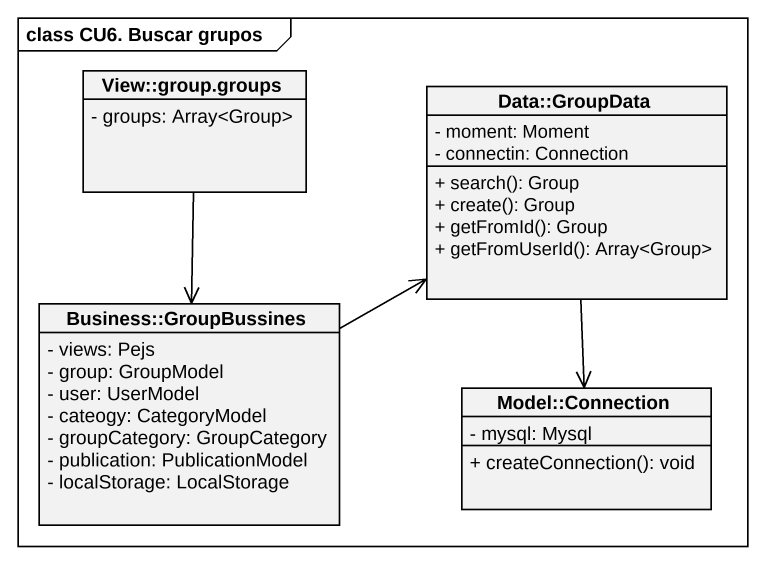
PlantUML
@startuml
mainframe class CU6. Buscar grupos
hide circle
hide empty members
skinparam classAttributeIconSize 0
class "View::group.groups" as View_group_groups {
  - groups: Array<Group>
}
class "Data::GroupData" as Data_GroupData {
  - moment: Moment
  - connectin: Connection
  + search(): Group
  + create(): Group
  + getFromId(): Group
  + getFromUserId(): Array<Group>
}
class "Business::GroupBussines" as Business_GroupBussines {
  - views: Pejs
  - group: GroupModel
  - user: UserModel
  - cateogy: CategoryModel
  - groupCategory: GroupCategory
  - publication: PublicationModel
  - localStorage: LocalStorage
}
class "Model::Connection" as Model_Connection {
  - mysql: Mysql
  + createConnection(): void
}
View_group_groups --> Business_GroupBussines
Data_GroupData --> Model_Connection
Business_GroupBussines -right-> Data_GroupData
@enduml
